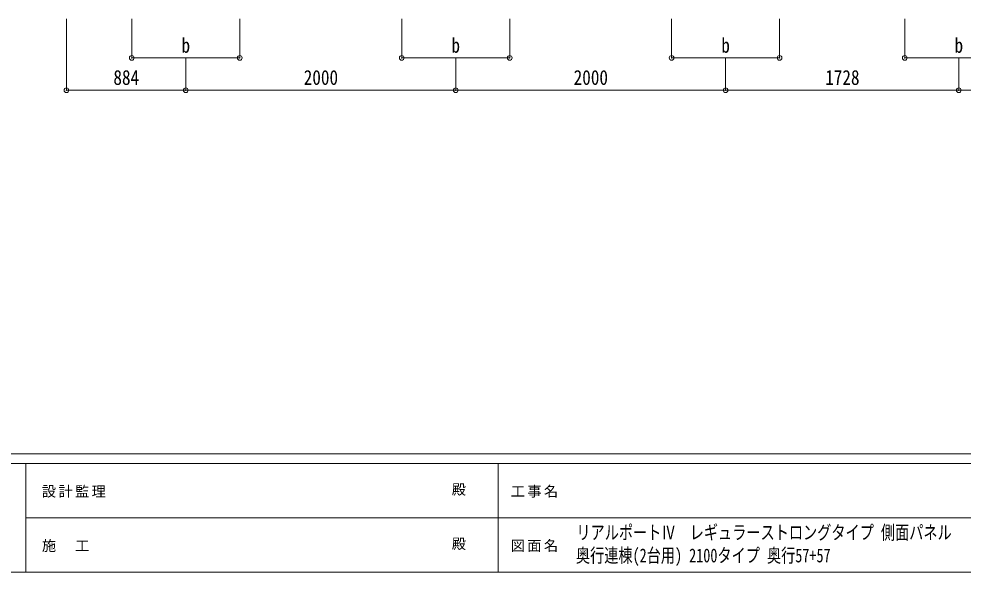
# Model space of a CAD drawing. Units: millimetres at full size. Extents: x -9783 to 9892, y -6828 to 6752.
# Drawn here: x -4022 to 2975, y -6828 to -2730 of the extents above; entities that cross this region are included whole.
import ezdxf
from ezdxf.enums import TextEntityAlignment as Align

# ---------------------------------------------------------------- set-up
doc = ezdxf.new("R2010")
doc.units = ezdxf.units.MM
doc.header["$LTSCALE"] = 35
doc.header["$PDMODE"] = 32
doc.header["$PDSIZE"] = 35
doc.layers.add('0-A_寸法', color=6, linetype='Continuous', lineweight=9)
doc.layers.add('F-0_240', color=7, linetype='Continuous', lineweight=9)
doc.styles.add('ＭＳ ゴシック', font='')
doc.styles.get('ＭＳ ゴシック').set_extended_font_data('MS Gothic')

msp = doc.modelspace()

# ---------------------------------------------------------------- linework, layer by layer
at = {"layer": '0-A_寸法'}
for p, q in [((-3669, -3258.83), (-3669, -2729.88)), ((-3185, -3018.85), (-3185, -2729.88)), ((-2385, -3018.85), (-2385, -2729.88)), ((-1185, -3018.85), (-1185, -2729.88)), ((-385, -3018.85), (-385, -2729.88)), ((815, -3018.85), (815, -2729.88)), ((1615, -3018.85), (1615, -2729.88)), ((2543, -3018.85), (2543, -2729.88)), ((-3185, -3018.85), (-2385, -3018.85)), ((-2785, -3258.83), (-2785, -3018.85)), ((-1185, -3018.85), (-385, -3018.85)), ((-785, -3258.83), (-785, -3018.85)), ((815, -3018.85), (1615, -3018.85)), ((1215, -3258.83), (1215, -3018.85)), ((3343, -3018.85), (2543, -3018.85)), ((2943, -3258.83), (2943, -3018.85)), ((-3669, -3258.83), (-2785, -3258.83)), ((-2785, -3258.83), (-785, -3258.83)), ((1215, -3258.83), (-785, -3258.83)), ((1215, -3258.83), (2943, -3258.83)), ((2943, -3258.83), (4943, -3258.83))]:
    msp.add_line(p, q, dxfattribs=at)
for p in [(-3185, -3018.85), (-2385, -3018.85), (-1185, -3018.85), (-385, -3018.85), (815, -3018.85), (1615, -3018.85), (2543, -3018.85), (-3669, -3258.83), (-2785, -3258.83), (-785, -3258.83), (1215, -3258.83), (2943, -3258.83)]:
    msp.add_point(p, dxfattribs=at)
at = {"layer": 'F-0_240', "color": 5}
for p, q in [((-9783.03, -5953.1), (9396.97, -5953.1)), ((-9783.03, -6023.1), (6285.75, -6023.1)), ((-3969.25, -6023.1), (-3969.25, -6828.1)), ((-469.25, -6023.1), (-469.25, -6828.1)), ((-3969.25, -6425.6), (3205.75, -6425.6)), ((-9783.03, -6828.1), (9396.97, -6828.1))]:
    msp.add_line(p, q, dxfattribs=at)

# ---------------------------------------------------------------- texts
at = {"layer": '0-A_寸法', "color": 7, "style": 'ＭＳ ゴシック', "width": 0.85}
for s, p in [('b', (-2816.5, -3013.85)), ('b', (-816.5, -3013.85)), ('b', (1183.5, -3013.85)), ('b', (2911.5, -3013.85)), ('884', (-3321.5, -3251.83)), ('2000', (-1911, -3251.83)), ('2000', (89, -3251.83)), ('1728', (1953, -3251.83))]:
    msp.add_text(s, height=110, dxfattribs=at).set_placement(p, align=Align.BOTTOM_LEFT)
at = {"layer": 'F-0_240', "style": 'ＭＳ ゴシック'}
for p in [(-814.24, -6276.85), (-814.24, -6679.35)]:
    msp.add_text('殿', height=76.98, dxfattribs=at).set_placement(p, align=Align.BOTTOM_LEFT)
at = {"layer": 'F-0_240', "style": 'ＭＳ ゴシック', "width": 0.75}
for s, p in [('リアルポートⅣ\u3000レギュラーストロングタイプ 側面パネル', (109.35, -6616.22)), ('奥行連棟(2台用) 2100タイプ 奥行57+57', (105.77, -6786.55))]:
    msp.add_text(s, height=102.6, dxfattribs=at).set_placement(p, align=Align.BOTTOM_LEFT)
at = {"layer": 'F-0_240', "char_height": 76.98, "attachment_point": 7, "style": 'ＭＳ ゴシック'}
for s, insert in [('\\T1.17;設計監理', (-3851.04, -6276.85)), ('\\T1.17;工事名', (-376.96, -6276.85)), ('\\T1.17;施\u3000工', (-3851.04, -6679.35)), ('\\T1.17;図面名', (-376.96, -6679.35))]:
    msp.add_mtext(s, dxfattribs=dict(at, insert=insert))

doc.saveas('drawing.dxf')
